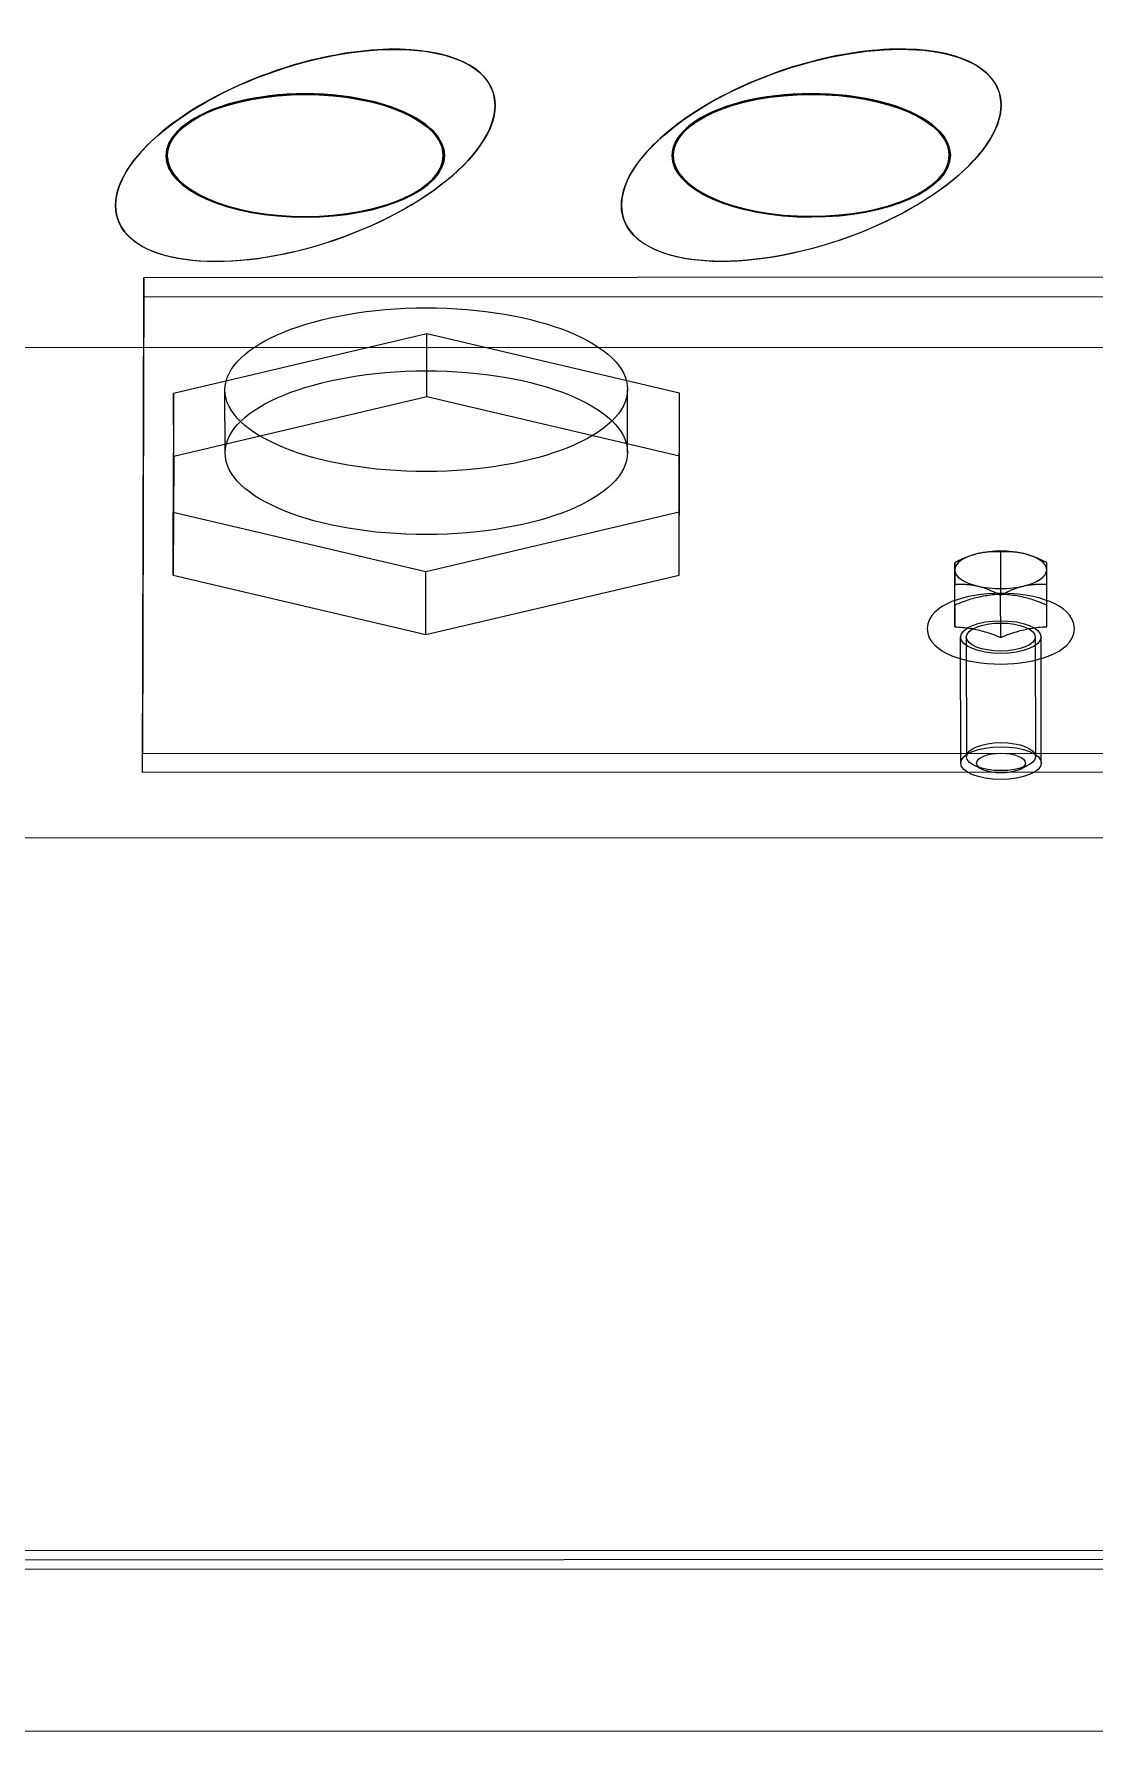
# Model space of a CAD drawing. Header units: millimetres. Extents: x 0 to 461941, y -159644 to 4828.
# Drawn here: x 230201.8 to 230247.9, y -149243.6 to -149169.7 of the extents above; entities that cross this region are included whole.
import ezdxf

# ---------------------------------------------------------------- set-up
doc = ezdxf.new("R2010")
doc.units = ezdxf.units.MM
doc.layers.add('AM_BOR', color=4, linetype='Continuous')
doc.layers.add('Xref Conv Decant Product Tote$0$EquipOther', color=90, linetype='Continuous')

# ---------------------------------------------------------------- blocks, each defined once
blk = doc.blocks.new('Xref Conv Decant Product Tote$0$Garvens ICS469-40 elev')
at = {"layer": 'Xref Conv Decant Product Tote$0$EquipOther', "ltscale": 0.5}
for p, q in [((595.896, 995.991), (309.897, 995.878)), ((342.374, 988.865), (563.374, 988.953)), ((342.375, 988.451), (563.375, 988.538)), ((563.375, 988.123), (342.376, 988.036)), ((563.375, 988.123), (342.376, 988.036)), ((312.964, 957.043), (592.963, 957.154)), ((365.276, 954.204), (490.275, 954.254)), ((451.199, 953.842), (451.206, 948.361)), ((451.456, 948.361), (451.449, 953.563)), ((452.133, 954.119), (451.795, 953.953)), ((453.764, 954.121), (454.103, 953.956)), ((454.456, 948.366), (454.449, 953.567)), ((454.699, 953.847), (454.706, 948.366)), ((490.275, 954.254), (490.216, 933.564)), ((490.275, 954.254), (490.277, 953.425)), ((490.273, 953.425), (365.277, 953.375)), ((490.218, 932.734), (490.277, 953.425)), ((490.277, 953.425), (490.273, 953.425)), ((450.83, 949.173), (450.618, 949.078)), ((451.058, 949.257), (450.83, 949.173)), ((451.301, 949.33), (451.058, 949.257)), ((451.557, 949.393), (451.301, 949.33)), ((451.824, 949.444), (451.557, 949.393)), ((452.1, 949.485), (451.824, 949.444)), ((452.383, 949.514), (452.1, 949.485)), ((452.671, 949.531), (452.383, 949.514)), ((452.962, 949.537), (452.671, 949.531)), ((453.252, 949.531), (452.962, 949.537)), ((453.54, 949.514), (453.252, 949.531)), ((453.824, 949.485), (453.54, 949.514)), ((454.1, 949.445), (453.824, 949.485)), ((454.366, 949.394), (454.1, 949.445)), ((454.622, 949.332), (454.366, 949.394)), ((454.864, 949.259), (454.622, 949.332)), ((455.091, 949.175), (454.864, 949.259)), ((455.302, 949.08), (455.091, 949.175)), ((449.853, 948.396), (449.783, 948.204)), ((449.958, 948.567), (449.853, 948.396)), ((450.091, 948.719), (449.958, 948.567)), ((450.248, 948.853), (450.091, 948.719)), ((450.424, 948.972), (450.248, 948.853)), ((450.618, 949.078), (450.424, 948.972)), ((452.962, 948.385), (452.867, 948.346)), ((453.056, 948.346), (452.962, 948.385)), ((452.962, 948.385), (452.964, 946.543)), ((455.496, 948.973), (455.302, 949.08)), ((455.672, 948.854), (455.496, 948.973)), ((455.827, 948.72), (455.672, 948.854)), ((455.959, 948.568), (455.827, 948.72)), ((456.064, 948.395), (455.959, 948.568)), ((456.133, 948.203), (456.064, 948.395)), ((449.783, 948.204), (449.757, 947.999)), ((449.757, 947.999), (449.781, 947.793)), ((449.781, 947.793), (449.85, 947.601)), ((450.96, 947.853), (450.959, 947.795)), ((450.959, 947.795), (450.959, 947.739)), ((450.959, 947.739), (450.959, 947.686)), ((450.959, 947.686), (450.959, 947.636)), ((450.959, 947.636), (450.959, 947.589)), ((451.054, 947.92), (450.96, 947.915)), ((450.96, 947.915), (450.96, 947.853)), ((450.96, 947.915), (450.962, 946.072)), ((451.146, 947.926), (451.054, 947.92)), ((451.235, 947.933), (451.146, 947.926)), ((451.321, 947.941), (451.235, 947.933)), ((451.405, 947.95), (451.321, 947.941)), ((451.488, 947.96), (451.405, 947.95)), ((451.569, 947.972), (451.488, 947.96)), ((451.649, 947.985), (451.569, 947.972)), ((451.728, 947.998), (451.649, 947.985)), ((451.806, 948.013), (451.728, 947.998)), ((451.884, 948.03), (451.806, 948.013)), ((451.961, 948.047), (451.884, 948.03)), ((452.038, 948.066), (451.961, 948.047)), ((452.116, 948.086), (452.038, 948.066)), ((452.194, 948.108), (452.116, 948.086)), ((452.273, 948.131), (452.194, 948.108)), ((452.353, 948.156), (452.273, 948.131)), ((452.434, 948.183), (452.353, 948.156)), ((452.517, 948.211), (452.434, 948.183)), ((452.601, 948.241), (452.517, 948.211)), ((452.687, 948.274), (452.601, 948.241)), ((452.776, 948.309), (452.687, 948.274)), ((452.867, 948.346), (452.776, 948.309)), ((453.148, 948.309), (453.056, 948.346)), ((453.236, 948.274), (453.148, 948.309)), ((453.322, 948.242), (453.236, 948.274)), ((453.407, 948.212), (453.322, 948.242)), ((453.489, 948.183), (453.407, 948.212)), ((453.57, 948.157), (453.489, 948.183)), ((453.649, 948.132), (453.57, 948.157)), ((453.728, 948.109), (453.649, 948.132)), ((453.806, 948.087), (453.728, 948.109)), ((453.884, 948.067), (453.806, 948.087)), ((453.961, 948.048), (453.884, 948.067)), ((454.038, 948.031), (453.961, 948.048)), ((454.116, 948.014), (454.038, 948.031)), ((454.194, 947.999), (454.116, 948.014)), ((454.273, 947.986), (454.194, 947.999)), ((454.352, 947.973), (454.273, 947.986)), ((454.433, 947.962), (454.352, 947.973)), ((454.515, 947.951), (454.433, 947.962)), ((454.599, 947.942), (454.515, 947.951)), ((454.686, 947.934), (454.599, 947.942)), ((454.774, 947.927), (454.686, 947.934)), ((454.865, 947.921), (454.774, 947.927)), ((454.96, 947.917), (454.865, 947.921)), ((454.959, 947.796), (454.96, 947.855)), ((454.959, 947.741), (454.959, 947.796)), ((454.959, 947.688), (454.959, 947.741)), ((454.959, 947.638), (454.959, 947.688)), ((454.959, 947.59), (454.959, 947.638)), ((454.96, 947.855), (454.96, 947.917)), ((454.96, 947.917), (454.962, 946.074)), ((456.061, 947.6), (456.131, 947.792)), ((456.131, 947.792), (456.157, 947.998)), ((456.157, 947.998), (456.133, 948.203)), ((477.956, 948.252), (466.944, 945.665)), ((477.956, 948.252), (477.96, 945.511)), ((488.944, 945.673), (477.956, 948.252)), ((449.85, 947.601), (449.955, 947.428)), ((449.955, 947.428), (450.087, 947.276)), ((450.087, 947.276), (450.242, 947.142)), ((450.242, 947.142), (450.418, 947.023)), ((450.418, 947.023), (450.611, 946.916)), ((450.611, 946.916), (450.823, 946.821)), ((450.957, 947.115), (450.956, 947.086)), ((450.956, 947.086), (450.956, 947.058)), ((450.956, 947.058), (450.956, 947.03)), ((450.956, 947.03), (450.956, 947.003)), ((450.956, 947.003), (450.956, 946.976)), ((450.956, 946.976), (451.05, 946.936)), ((450.956, 946.976), (450.958, 945.133)), ((450.958, 947.272), (450.957, 947.239)), ((450.957, 947.239), (450.957, 947.207)), ((450.957, 947.207), (450.957, 947.175)), ((450.957, 947.175), (450.957, 947.145)), ((450.957, 947.145), (450.957, 947.115)), ((450.959, 947.543), (450.958, 947.5)), ((450.958, 947.5), (450.958, 947.458)), ((450.958, 947.458), (450.958, 947.418)), ((450.958, 947.418), (450.958, 947.379)), ((450.958, 947.379), (450.958, 947.342)), ((450.958, 947.342), (450.958, 947.307)), ((450.958, 947.307), (450.958, 947.272)), ((450.959, 947.589), (450.959, 947.543)), ((451.05, 946.936), (451.141, 946.899)), ((451.141, 946.899), (451.23, 946.864)), ((454.681, 946.866), (454.77, 946.9)), ((454.77, 946.9), (454.861, 946.938)), ((454.861, 946.938), (454.956, 946.977)), ((454.956, 947.088), (454.957, 947.117)), ((454.956, 947.059), (454.956, 947.088)), ((454.956, 947.031), (454.956, 947.059)), ((454.956, 947.004), (454.956, 947.031)), ((454.956, 946.977), (454.956, 947.004)), ((454.956, 946.977), (454.958, 945.134)), ((454.957, 947.274), (454.958, 947.308)), ((454.957, 947.241), (454.957, 947.274)), ((454.957, 947.208), (454.957, 947.241)), ((454.957, 947.177), (454.957, 947.208)), ((454.957, 947.146), (454.957, 947.177)), ((454.957, 947.117), (454.957, 947.146)), ((454.958, 947.501), (454.959, 947.545)), ((454.958, 947.459), (454.958, 947.501)), ((454.958, 947.419), (454.958, 947.459)), ((454.958, 947.381), (454.958, 947.419)), ((454.958, 947.344), (454.958, 947.381)), ((454.958, 947.308), (454.958, 947.344)), ((454.959, 947.545), (454.959, 947.59)), ((455.084, 946.823), (455.295, 946.918)), ((455.295, 946.918), (455.49, 947.024)), ((455.49, 947.024), (455.666, 947.144)), ((455.666, 947.144), (455.823, 947.278)), ((455.823, 947.278), (455.956, 947.429)), ((455.956, 947.429), (456.061, 947.6)), ((450.823, 946.821), (451.05, 946.738)), ((451.05, 946.738), (451.292, 946.665)), ((451.23, 946.864), (451.316, 946.832)), ((451.292, 946.665), (451.548, 946.602)), ((451.316, 946.832), (451.4, 946.802)), ((451.4, 946.802), (451.483, 946.773)), ((451.483, 946.773), (451.563, 946.747)), ((451.548, 946.602), (451.814, 946.551)), ((451.563, 946.747), (451.643, 946.722)), ((451.643, 946.722), (451.722, 946.699)), ((451.722, 946.699), (451.8, 946.677)), ((451.8, 946.677), (451.877, 946.657)), ((451.814, 946.551), (452.09, 946.511)), ((451.877, 946.657), (451.955, 946.638)), ((451.964, 946.144), (451.924, 946.135)), ((451.955, 946.638), (452.032, 946.621)), ((452.004, 946.154), (451.964, 946.144)), ((452.044, 946.164), (452.004, 946.154)), ((452.032, 946.621), (452.109, 946.605)), ((452.084, 946.175), (452.044, 946.164)), ((452.124, 946.186), (452.084, 946.175)), ((452.09, 946.511), (452.374, 946.482)), ((452.109, 946.605), (452.187, 946.59)), ((452.164, 946.198), (452.124, 946.186)), ((452.204, 946.211), (452.164, 946.198)), ((452.187, 946.59), (452.266, 946.576)), ((452.244, 946.224), (452.204, 946.211)), ((452.284, 946.237), (452.244, 946.224)), ((452.266, 946.576), (452.346, 946.563)), ((452.324, 946.251), (452.284, 946.237)), ((452.364, 946.266), (452.324, 946.251)), ((452.346, 946.563), (452.427, 946.552)), ((452.405, 946.282), (452.364, 946.266)), ((452.374, 946.482), (452.662, 946.465)), ((452.446, 946.298), (452.405, 946.282)), ((452.427, 946.552), (452.509, 946.542)), ((452.487, 946.314), (452.446, 946.298)), ((452.528, 946.331), (452.487, 946.314)), ((452.509, 946.542), (452.593, 946.532)), ((452.57, 946.349), (452.528, 946.331)), ((452.612, 946.368), (452.57, 946.349)), ((452.593, 946.532), (452.679, 946.524)), ((452.654, 946.387), (452.612, 946.368)), ((452.697, 946.407), (452.654, 946.387)), ((452.662, 946.465), (452.952, 946.459)), ((452.679, 946.524), (452.768, 946.517)), ((452.74, 946.428), (452.697, 946.407)), ((452.784, 946.449), (452.74, 946.428)), ((452.768, 946.517), (452.859, 946.511)), ((452.828, 946.471), (452.784, 946.449)), ((452.873, 946.494), (452.828, 946.471)), ((452.859, 946.511), (452.953, 946.507)), ((452.918, 946.518), (452.873, 946.494)), ((452.964, 946.543), (452.918, 946.518)), ((452.952, 946.459), (453.242, 946.465)), ((452.953, 946.507), (453.048, 946.512)), ((452.953, 946.507), (452.956, 944.664)), ((453.01, 946.518), (452.964, 946.543)), ((453.056, 946.494), (453.01, 946.518)), ((453.048, 946.512), (453.14, 946.517)), ((453.101, 946.471), (453.056, 946.494)), ((453.145, 946.449), (453.101, 946.471)), ((453.14, 946.517), (453.228, 946.524)), ((453.188, 946.428), (453.145, 946.449)), ((453.232, 946.407), (453.188, 946.428)), ((453.228, 946.524), (453.315, 946.533)), ((453.274, 946.387), (453.232, 946.407)), ((453.242, 946.465), (453.531, 946.483)), ((453.317, 946.368), (453.274, 946.387)), ((453.315, 946.533), (453.399, 946.542)), ((453.359, 946.35), (453.317, 946.368)), ((453.4, 946.332), (453.359, 946.35)), ((453.399, 946.542), (453.482, 946.552)), ((453.441, 946.315), (453.4, 946.332)), ((453.482, 946.298), (453.441, 946.315)), ((453.482, 946.552), (453.563, 946.564)), ((453.523, 946.282), (453.482, 946.298)), ((453.564, 946.267), (453.523, 946.282)), ((453.531, 946.483), (453.814, 946.512)), ((453.563, 946.564), (453.642, 946.576)), ((453.604, 946.252), (453.564, 946.267)), ((453.644, 946.238), (453.604, 946.252)), ((453.642, 946.576), (453.721, 946.59)), ((453.684, 946.224), (453.644, 946.238)), ((453.724, 946.211), (453.684, 946.224)), ((453.721, 946.59), (453.799, 946.605)), ((453.764, 946.199), (453.724, 946.211)), ((453.804, 946.187), (453.764, 946.199)), ((453.799, 946.605), (453.877, 946.622)), ((453.844, 946.176), (453.804, 946.187)), ((453.814, 946.512), (454.09, 946.552)), ((453.884, 946.165), (453.844, 946.176)), ((453.877, 946.622), (453.955, 946.639)), ((453.924, 946.155), (453.884, 946.165)), ((453.964, 946.145), (453.924, 946.155)), ((453.955, 946.639), (454.032, 946.658)), ((454.004, 946.136), (453.964, 946.145)), ((454.032, 946.658), (454.11, 946.678)), ((454.09, 946.552), (454.357, 946.603)), ((454.11, 946.678), (454.188, 946.7)), ((454.188, 946.7), (454.267, 946.723)), ((454.267, 946.723), (454.347, 946.748)), ((454.347, 946.748), (454.428, 946.775)), ((454.357, 946.603), (454.613, 946.666)), ((454.428, 946.775), (454.51, 946.803)), ((454.51, 946.803), (454.594, 946.833)), ((454.594, 946.833), (454.681, 946.866)), ((454.613, 946.666), (454.856, 946.739)), ((454.856, 946.739), (455.084, 946.823)), ((450.961, 945.458), (450.96, 945.439)), ((450.96, 945.439), (450.96, 945.421)), ((450.96, 945.421), (450.96, 945.403)), ((450.96, 945.403), (450.96, 945.386)), ((450.962, 945.759), (450.961, 945.732)), ((450.961, 945.732), (450.961, 945.706)), ((450.961, 945.706), (450.961, 945.68)), ((450.961, 945.68), (450.961, 945.655)), ((450.961, 945.655), (450.961, 945.631)), ((450.961, 945.631), (450.961, 945.607)), ((450.961, 945.607), (450.961, 945.584)), ((450.961, 945.584), (450.961, 945.562)), ((450.961, 945.562), (450.961, 945.54)), ((450.961, 945.54), (450.961, 945.519)), ((450.961, 945.519), (450.961, 945.498)), ((450.961, 945.498), (450.961, 945.478)), ((450.961, 945.478), (450.961, 945.458)), ((451.008, 946.069), (450.962, 946.072)), ((450.962, 946.072), (450.962, 946.037)), ((450.962, 946.037), (450.962, 946.002)), ((450.962, 946.002), (450.962, 945.969)), ((450.962, 945.969), (450.962, 945.936)), ((450.962, 945.936), (450.962, 945.905)), ((450.962, 945.905), (450.962, 945.874)), ((450.962, 945.874), (450.962, 945.844)), ((450.962, 945.844), (450.962, 945.815)), ((450.962, 945.815), (450.962, 945.786)), ((450.962, 945.786), (450.962, 945.759)), ((451.054, 946.067), (451.008, 946.069)), ((451.099, 946.065), (451.054, 946.067)), ((451.143, 946.064), (451.099, 946.065)), ((451.187, 946.063), (451.143, 946.064)), ((451.23, 946.062), (451.187, 946.063)), ((451.273, 946.063), (451.23, 946.062)), ((451.315, 946.063), (451.273, 946.063)), ((451.357, 946.064), (451.315, 946.063)), ((451.399, 946.066), (451.357, 946.064)), ((451.44, 946.068), (451.399, 946.066)), ((451.481, 946.071), (451.44, 946.068)), ((451.522, 946.074), (451.481, 946.071)), ((451.563, 946.078), (451.522, 946.074)), ((451.603, 946.082), (451.563, 946.078)), ((451.643, 946.087), (451.603, 946.082)), ((451.684, 946.092), (451.643, 946.087)), ((451.724, 946.098), (451.684, 946.092)), ((451.764, 946.104), (451.724, 946.098)), ((451.804, 946.111), (451.764, 946.104)), ((451.843, 946.119), (451.804, 946.111)), ((451.883, 946.127), (451.843, 946.119)), ((451.924, 946.135), (451.883, 946.127)), ((454.044, 946.127), (454.004, 946.136)), ((454.083, 946.119), (454.044, 946.127)), ((454.123, 946.112), (454.083, 946.119)), ((454.163, 946.105), (454.123, 946.112)), ((454.203, 946.099), (454.163, 946.105)), ((454.243, 946.093), (454.203, 946.099)), ((454.283, 946.088), (454.243, 946.093)), ((454.323, 946.083), (454.283, 946.088)), ((454.364, 946.079), (454.323, 946.083)), ((454.404, 946.075), (454.364, 946.079)), ((454.445, 946.072), (454.404, 946.075)), ((454.486, 946.069), (454.445, 946.072)), ((454.527, 946.067), (454.486, 946.069)), ((454.569, 946.066), (454.527, 946.067)), ((454.61, 946.065), (454.569, 946.066)), ((454.653, 946.064), (454.61, 946.065)), ((454.695, 946.064), (454.653, 946.064)), ((454.739, 946.064), (454.695, 946.064)), ((454.782, 946.065), (454.739, 946.064)), ((454.826, 946.066), (454.782, 946.065)), ((454.871, 946.068), (454.826, 946.066)), ((454.916, 946.071), (454.871, 946.068)), ((454.962, 946.074), (454.916, 946.071)), ((454.96, 945.441), (454.961, 945.46)), ((454.96, 945.422), (454.96, 945.441)), ((454.96, 945.404), (454.96, 945.422)), ((454.96, 945.387), (454.96, 945.404)), ((454.961, 945.733), (454.962, 945.76)), ((454.961, 945.707), (454.961, 945.733)), ((454.961, 945.682), (454.961, 945.707)), ((454.961, 945.657), (454.961, 945.682)), ((454.961, 945.633), (454.961, 945.657)), ((454.961, 945.609), (454.961, 945.633)), ((454.961, 945.586), (454.961, 945.609)), ((454.961, 945.564), (454.961, 945.586)), ((454.961, 945.542), (454.961, 945.564)), ((454.961, 945.521), (454.961, 945.542)), ((454.961, 945.5), (454.961, 945.521)), ((454.961, 945.48), (454.961, 945.5)), ((454.961, 945.46), (454.961, 945.48)), ((454.962, 946.038), (454.962, 946.074)), ((454.962, 946.004), (454.962, 946.038)), ((454.962, 945.971), (454.962, 946.004)), ((454.962, 945.938), (454.962, 945.971)), ((454.962, 945.906), (454.962, 945.938)), ((454.962, 945.876), (454.962, 945.906)), ((454.962, 945.846), (454.962, 945.876)), ((454.962, 945.816), (454.962, 945.846)), ((454.962, 945.788), (454.962, 945.816)), ((454.962, 945.76), (454.962, 945.788)), ((466.944, 945.665), (466.921, 940.498)), ((466.944, 945.665), (466.948, 942.924)), ((477.96, 945.511), (466.948, 942.924)), ((488.948, 942.933), (477.96, 945.511)), ((488.921, 940.507), (488.944, 945.673)), ((488.944, 945.673), (488.948, 942.933)), ((450.959, 945.167), (450.958, 945.158)), ((450.958, 945.158), (450.958, 945.149)), ((450.958, 945.149), (450.958, 945.141)), ((450.958, 945.141), (450.958, 945.133)), ((450.958, 945.133), (451.004, 945.108)), ((450.96, 945.279), (450.959, 945.266)), ((450.959, 945.266), (450.959, 945.253)), ((450.959, 945.253), (450.959, 945.241)), ((450.959, 945.241), (450.959, 945.229)), ((450.959, 945.229), (450.959, 945.218)), ((450.959, 945.218), (450.959, 945.207)), ((450.959, 945.207), (450.959, 945.196)), ((450.959, 945.196), (450.959, 945.186)), ((450.959, 945.186), (450.959, 945.176)), ((450.959, 945.176), (450.959, 945.167)), ((450.96, 945.386), (450.96, 945.369)), ((450.96, 945.369), (450.96, 945.353)), ((450.96, 945.353), (450.96, 945.337)), ((450.96, 945.337), (450.96, 945.322)), ((450.96, 945.322), (450.96, 945.307)), ((450.96, 945.307), (450.96, 945.293)), ((450.96, 945.293), (450.96, 945.279)), ((451.004, 945.108), (451.049, 945.085)), ((451.049, 945.085), (451.094, 945.062)), ((451.094, 945.062), (451.138, 945.04)), ((451.138, 945.04), (451.182, 945.018)), ((451.182, 945.018), (451.225, 944.998)), ((451.225, 944.998), (451.268, 944.978)), ((451.268, 944.978), (451.31, 944.958)), ((451.31, 944.958), (451.352, 944.94)), ((451.352, 944.94), (451.394, 944.922)), ((451.394, 944.922), (451.435, 944.905)), ((451.435, 944.905), (451.476, 944.888)), ((451.476, 944.888), (451.517, 944.872)), ((451.517, 944.872), (451.557, 944.857)), ((451.557, 944.857), (451.598, 944.842)), ((451.598, 944.842), (451.638, 944.828)), ((451.638, 944.828), (451.678, 944.815)), ((451.688, 944.811), (451.671, 944.817)), ((451.678, 944.815), (451.718, 944.802)), ((451.718, 944.802), (451.758, 944.789)), ((451.758, 944.789), (451.798, 944.777)), ((451.798, 944.777), (451.837, 944.766)), ((451.837, 944.766), (451.877, 944.755)), ((451.877, 944.755), (451.917, 944.745)), ((451.917, 944.745), (451.957, 944.735)), ((451.957, 944.735), (451.997, 944.726)), ((451.997, 944.726), (452.037, 944.718)), ((452.037, 944.718), (452.077, 944.71)), ((452.077, 944.71), (452.117, 944.702)), ((452.117, 944.702), (452.157, 944.695)), ((452.157, 944.695), (452.197, 944.689)), ((452.197, 944.689), (452.237, 944.683)), ((452.237, 944.683), (452.277, 944.678)), ((452.277, 944.678), (452.317, 944.673)), ((452.317, 944.673), (452.357, 944.669)), ((452.357, 944.669), (452.398, 944.666)), ((452.398, 944.666), (452.438, 944.662)), ((452.91, 944.661), (452.956, 944.664)), ((452.956, 944.664), (453.002, 944.661)), ((453.475, 944.663), (453.516, 944.666)), ((453.516, 944.666), (453.556, 944.67)), ((453.556, 944.67), (453.597, 944.674)), ((453.597, 944.674), (453.637, 944.679)), ((453.637, 944.679), (453.677, 944.684)), ((453.677, 944.684), (453.717, 944.69)), ((453.717, 944.69), (453.757, 944.696)), ((453.757, 944.696), (453.797, 944.703)), ((453.797, 944.703), (453.837, 944.71)), ((453.837, 944.71), (453.877, 944.718)), ((453.877, 944.718), (453.917, 944.727)), ((453.917, 944.727), (453.957, 944.736)), ((453.957, 944.736), (453.997, 944.746)), ((453.997, 944.746), (454.037, 944.756)), ((454.037, 944.756), (454.077, 944.767)), ((454.077, 944.767), (454.117, 944.778)), ((454.117, 944.778), (454.157, 944.79)), ((454.157, 944.79), (454.197, 944.803)), ((454.197, 944.803), (454.237, 944.816)), ((454.235, 944.815), (454.253, 944.821)), ((454.237, 944.816), (454.277, 944.829)), ((454.277, 944.829), (454.318, 944.843)), ((454.318, 944.843), (454.358, 944.858)), ((454.358, 944.858), (454.399, 944.873)), ((454.399, 944.873), (454.439, 944.889)), ((454.439, 944.889), (454.48, 944.906)), ((454.48, 944.906), (454.522, 944.923)), ((454.522, 944.923), (454.563, 944.941)), ((454.563, 944.941), (454.605, 944.96)), ((454.605, 944.96), (454.648, 944.979)), ((454.648, 944.979), (454.691, 944.999)), ((454.691, 944.999), (454.734, 945.02)), ((454.734, 945.02), (454.778, 945.041)), ((454.778, 945.041), (454.822, 945.063)), ((454.822, 945.063), (454.867, 945.086)), ((454.867, 945.086), (454.912, 945.11)), ((454.912, 945.11), (454.958, 945.134)), ((454.958, 945.159), (454.959, 945.168)), ((454.958, 945.151), (454.958, 945.159)), ((454.958, 945.142), (454.958, 945.151)), ((454.958, 945.134), (454.958, 945.142)), ((454.959, 945.268), (454.96, 945.281)), ((454.959, 945.255), (454.959, 945.268)), ((454.959, 945.242), (454.959, 945.255)), ((454.959, 945.231), (454.959, 945.242)), ((454.959, 945.219), (454.959, 945.231)), ((454.959, 945.208), (454.959, 945.219)), ((454.959, 945.198), (454.959, 945.208)), ((454.959, 945.187), (454.959, 945.198)), ((454.959, 945.178), (454.959, 945.187)), ((454.959, 945.168), (454.959, 945.178)), ((454.96, 945.37), (454.96, 945.387)), ((454.96, 945.354), (454.96, 945.37)), ((454.96, 945.338), (454.96, 945.354)), ((454.96, 945.323), (454.96, 945.338)), ((454.96, 945.309), (454.96, 945.323)), ((454.96, 945.294), (454.96, 945.309)), ((454.96, 945.281), (454.96, 945.294)), ((452.438, 944.662), (452.479, 944.66)), ((452.479, 944.66), (452.521, 944.658)), ((452.521, 944.658), (452.562, 944.656)), ((452.562, 944.656), (452.604, 944.655)), ((452.604, 944.655), (452.646, 944.654)), ((452.646, 944.654), (452.689, 944.654)), ((452.689, 944.654), (452.732, 944.654)), ((452.732, 944.654), (452.776, 944.655)), ((452.776, 944.655), (452.82, 944.657)), ((452.82, 944.657), (452.865, 944.659)), ((452.865, 944.659), (452.91, 944.661)), ((453.002, 944.661), (453.048, 944.659)), ((453.048, 944.659), (453.092, 944.657)), ((453.092, 944.657), (453.137, 944.655)), ((453.137, 944.655), (453.18, 944.655)), ((453.18, 944.655), (453.224, 944.654)), ((453.224, 944.654), (453.266, 944.654)), ((453.266, 944.654), (453.309, 944.655)), ((453.309, 944.655), (453.351, 944.656)), ((453.351, 944.656), (453.393, 944.658)), ((453.393, 944.658), (453.434, 944.66)), ((453.434, 944.66), (453.475, 944.663)), ((466.948, 942.924), (466.925, 937.758)), ((488.925, 937.766), (488.948, 942.933)), ((466.921, 940.498), (477.909, 937.92)), ((466.921, 940.498), (466.925, 937.758)), ((469.186, 940.333), (469.19, 937.593)), ((477.909, 937.92), (488.921, 940.507)), ((486.686, 940.357), (486.69, 937.617)), ((488.921, 940.507), (488.925, 937.766)), ((466.925, 937.758), (477.913, 935.179)), ((477.909, 937.92), (477.913, 935.179)), ((477.913, 935.179), (488.925, 937.766)), ((577.899, 935.804), (327.9, 935.705)), ((490.216, 933.564), (365.217, 933.514)), ((490.216, 933.564), (490.218, 932.734)), ((365.218, 932.685), (490.218, 932.734)), ((469.451, 929.592), (469.451, 929.584)), ((491.451, 929.601), (491.451, 929.592)), ((455.149, 927.409), (455.149, 927.401)), ((455.199, 927.41), (455.199, 927.401)), ((467.199, 927.425), (467.199, 927.417)), ((467.249, 927.426), (467.249, 927.417)), ((477.149, 927.418), (477.149, 927.41)), ((477.199, 927.418), (477.199, 927.41)), ((489.199, 927.434), (489.199, 927.426)), ((489.249, 927.434), (489.249, 927.426)), ((452.946, 925.227), (452.946, 925.218)), ((474.946, 925.235), (474.946, 925.227))]:
    blk.add_line(p, q, dxfattribs=at)
for centre, major_axis, ratio in [((452.949, 953.845), (-1.75, -0.002), 0.406735), ((452.949, 953.845), (-1.06, -0.001), 0.406735), ((452.949, 953.565), (-1.5, -0.002), 0.406735), ((452.956, 948.364), (1.75, 0.002), 0.406735), ((452.956, 948.364), (-1.5, -0.002), 0.406735), ((477.936, 940.345), (8.75, 0.012), 0.406735), ((477.94, 937.605), (8.75, 0.012), 0.406735), ((461.199, 927.409), (8.157, 2.771), 0.452113), ((483.199, 927.418), (8.157, 2.771), 0.452113), ((461.199, 927.418), (-6.05, -0.007), 0.443657), ((461.199, 927.418), (-6, -0.007), 0.442694), ((483.199, 927.426), (-6.05, -0.007), 0.443657), ((483.199, 927.426), (-6, -0.007), 0.442694)]:
    blk.add_ellipse(centre, major_axis=major_axis, ratio=ratio, dxfattribs=at)
for centre, major_axis, ratio, start_param, end_param in [((452.96, 945.44), (-2, -0.003), 0.406735, 5.233592, 6.28079), ((452.96, 945.44), (2, 0.003), 0.406735, 1.044802, 2.092), ((452.96, 945.44), (2, 0.003), 0.406735, 6.28079, 7.327988), ((452.96, 945.44), (-2, -0.003), 0.406735, 6.28079, 7.327988), ((452.96, 945.44), (2, 0.003), 0.406735, 5.233592, 6.28079), ((452.96, 945.44), (-2, -0.003), 0.406735, 1.044802, 2.092), ((461.199, 927.401), (8.157, 2.771), 0.452113, 6.131712, 9.273304), ((483.199, 927.41), (8.157, 2.771), 0.452113, 6.131712, 9.273304), ((461.199, 927.409), (-6.05, -0.007), 0.443657, 3.141895, 6.283487), ((461.199, 927.409), (6, 0.007), 0.442694, 0.001864, 3.140335), ((483.199, 927.418), (-6.05, -0.007), 0.443657, 3.141895, 6.283487), ((483.199, 927.418), (6, 0.007), 0.442694, 0.001864, 3.140335), ((461.199, 927.401), (8.157, 2.771), 0.452113, 2.990119, 6.131712), ((483.199, 927.41), (8.157, 2.771), 0.452113, 2.990119, 6.131712), ((461.199, 927.409), (-6.05, -0.007), 0.443657, 0.000302, 3.141895), ((461.199, 927.409), (6, 0.007), 0.442694, 3.140335, 6.285049), ((483.199, 927.418), (-6.05, -0.007), 0.443657, 0.000302, 3.141895), ((483.199, 927.418), (6, 0.007), 0.442694, 3.140335, 6.285049)]:
    blk.add_ellipse(centre, major_axis=major_axis, ratio=ratio, start_param=start_param, end_param=end_param, dxfattribs=at)
blk = doc.blocks.new('Xref Conv Decant Product Tote')
at = {"layer": 'Xref Conv Decant Product Tote$0$EquipOther', "rotation": 180}
blk.add_blockref('Xref Conv Decant Product Tote$0$Garvens ICS469-40 elev', (230696.761, -148247.567), dxfattribs=at)

msp = doc.modelspace()

# ---------------------------------------------------------------- block references
msp.add_blockref('Xref Conv Decant Product Tote', (0, 0))
at = {"layer": 'AM_BOR'}
msp.add_blockref('Xref Conv Decant Product Tote', (0, 0), dxfattribs=at)

doc.saveas('drawing.dxf')
